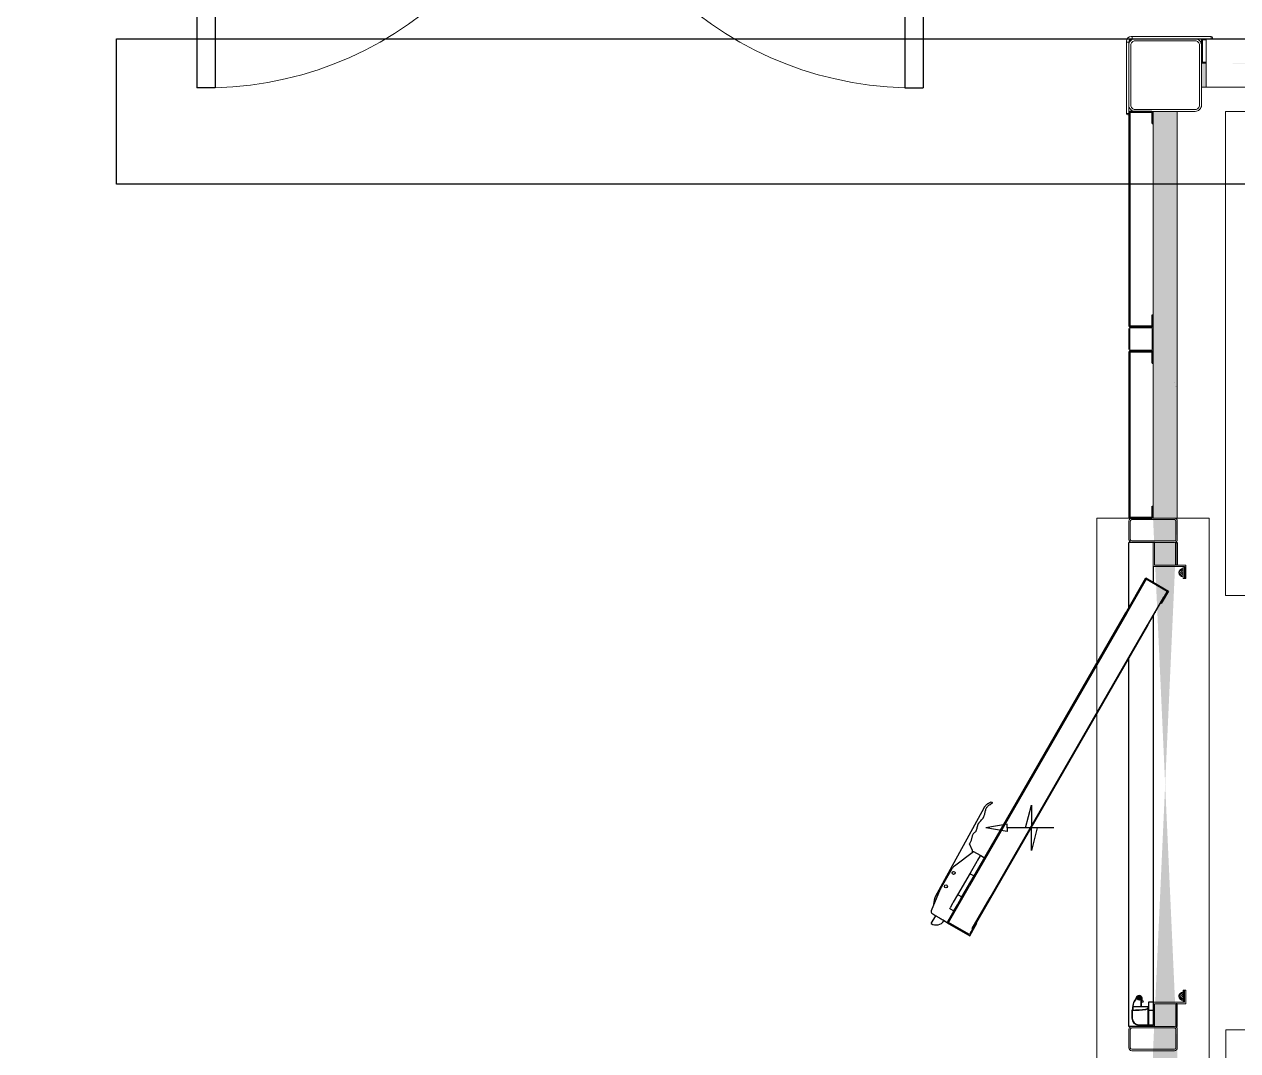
# Model space of a CAD drawing. Extents: x 758840 to 1108724, y -102573 to 143521.
# Drawn here: x 791906 to 794413, y 71593 to 73713 of the extents above; entities that cross this region are included whole.
import ezdxf
from ezdxf.xclip import XClip

# ---------------------------------------------------------------- set-up
doc = ezdxf.new("R2010")
doc.units = 0
doc.header["$LTSCALE"] = 1000
doc.header["$MEASUREMENT"] = 0
doc.linetypes.add('DASHDOT', pattern=[1, 0.5, -0.25, 0, -0.25])
for name, color, linetype in [('02电气-设备', 255, 'Continuous'), ('02电气-设备基础', 252, 'Continuous'), ('DOOR_FIRE', 4, 'Continuous'), ('DX', 3, 'DASHDOT'), ('HATCH', 4, 'Continuous'), ('空调标注', 3, 'Continuous'), ('钢盖板', 6, 'Continuous')]:
    doc.layers.add(name, color=color, linetype=linetype)
doc.layers.add('细实线', color=3, linetype='Continuous', lineweight=5)

# ---------------------------------------------------------------- blocks, each defined once
blk = doc.blocks.new('dfgfdgdf')
at = {"lineweight": 15}
h = blk.add_hatch(dxfattribs=at)
h.set_pattern_fill('ANSI35', color=2, scale=0.9)
h.set_pattern_definition([(45, (0, 0), (-4.041115254, 4.041115254), []), (45, (4.041, 0), (-4.041115254, 4.041115254), [7.14375, -1.42875, 0, -1.42875])])
h.paths.add_polyline_path([(1999348.3, 678429.3), (1999331.3, 678429.3, 1)])
blk.add_line((1999352.3, 678432.3), (1999327.3, 678432.3))
at = {"color": 0, "lineweight": 15}
for p, q in [((1999352.3, 678432.3), (1999327.3, 678432.3)), ((1999327.3, 678432.3), (1999327.3, 678429.3)), ((1999327.3, 678429.3), (1999352.3, 678429.3)), ((1999352.3, 678432.3), (1999352.3, 678429.3))]:
    blk.add_line(p, q, dxfattribs=at)
blk.add_arc((1999339.8, 678429.3), 8.49, 180, 360, dxfattribs=at)
blk = doc.blocks.new('BD4-PAL0101-LVPM-01')
at = {"ltscale": 5}
h = blk.add_hatch(dxfattribs=at)
h.set_pattern_fill('隔热材料01', color=8, scale=80, angle=45)
h.set_pattern_definition([(315, (1.005, 48.483), (28.28427125, 28.28427125), [4.0142, -35.9858]), (315, (-20.185, 27.293), (28.28427125, 28.28427125), [4.0142, -35.9858]), (135, (13.44, 22.53), (-28.28427125, -28.28427125), [4.0142, -35.9858]), (135, (5.767, 14.858), (-28.28427125, -28.28427125), [4.0142, -35.9858]), (225, (28.298, 28.298), (28.28427125, -28.28427125), [40.0194, 0.0194]), (180, (18.983, 21.822), (-28.2842, 28.2842), [3.4144, -53.1542]), (161.56505, (43.853, 50.106), (-28.284169758, 28.28429741), [2.244, -87.1988]), (161.56505, (15.569, 21.822), (-28.284169758, 28.28429741), [2.244, -87.1988]), (198.43495, (51.525, 51.525), (-28.28429741, 28.28416976), [4.488, -84.9548]), (198.43495, (23.24, 23.24), (-28.28429741, 28.28416976), [4.488, -84.9548]), (108.43495, (38.886, 53.654), (-28.28429741, 28.284169758), [21.3712, -68.0716]), (108.43495, (10.602, 25.37), (-28.28429741, 28.284169758), [21.3712, -68.0716]), (161.56505, (29.29, 76.767), (-28.284169758, 28.28429741), [2.244, -87.1988]), (161.56505, (1.005, 48.483), (-28.284169758, 28.28429741), [2.244, -87.1988]), (180, (-1.124, 49.192), (-28.2842, 28.2842), [3.4144, -53.1542]), (198.43495, (23.746, 77.476), (-28.28429741, 28.28416976), [4.488, -84.9548]), (198.43495, (-4.538, 49.192), (-28.28429741, 28.28416976), [4.488, -84.9548]), (90, (-20.894, 29.422), (-28.2842, 28.2842), [3.4144, -53.1542]), (108.43495, (8.1, 55.577), (-28.28429741, 28.284169758), [2.244, -87.1988]), (108.43495, (-20.185, 27.293), (-28.28429741, 28.284169758), [2.244, -87.1988]), (71.56505, (7.39, 61.12), (-28.28416976, 28.28429741), [4.488, -84.9548]), (71.56505, (-20.894, 32.836), (-28.28416976, 28.28429741), [4.488, -84.9548]), (161.56505, (31.212, 45.98), (-28.284169758, 28.28429741), [21.3712, -68.0716]), (161.56505, (2.928, 17.696), (-28.284169758, 28.28429741), [21.3712, -68.0716]), (90, (6.476, 9.315), (-28.2842, 28.2842), [3.4144, -53.1542]), (108.43495, (34.76, 41.013), (-28.28429741, 28.284169758), [2.244, -87.1988]), (108.43495, (6.476, 12.729), (-28.28429741, 28.284169758), [2.244, -87.1988]), (71.56505, (33.34, 33.34), (-28.28416976, 28.28429741), [4.488, -84.9548]), (71.56505, (5.057, 5.057), (-28.28416976, 28.28429741), [4.488, -84.9548])])
edge = h.paths.add_edge_path()
edge.add_line((8308313.1, -4135711.1), (8308313.1, -4135761.1))
edge.add_line((8308323.1, -4135761.1), (8308323.1, -4135711.1))
edge.add_line((8308543.1, -4135711.1), (8309359, -4135711.1))
edge.add_line((8309359, -4135761.1), (8308543.1, -4135761.1))
edge.add_line((8309459, -4135711.1), (8311223.1, -4135711.1))
edge.add_line((8311223.1, -4135761.1), (8309459, -4135761.1))
edge.add_line((8312873.1, -4135711.1), (8318069.1, -4135711.1))
edge.add_line((8318069.1, -4135761.1), (8312873.1, -4135761.1))
edge.add_line((8318169.1, -4135711.1), (8321719.1, -4135711.1))
edge.add_line((8321719.1, -4135761.1), (8318169.1, -4135761.1))
edge = h.paths.add_edge_path()
edge.add_line((8318069.1, -4135711.1), (8318069.1, -4135761.1))
edge.add_line((8318169.1, -4135761.1), (8318169.1, -4135711.1))
edge.add_line((8312873.1, -4135761.1), (8312873.1, -4135711.1))
edge.add_line((8311223.1, -4135711.1), (8311223.1, -4135761.1))
edge.add_line((8308543.1, -4135761.1), (8308543.1, -4135711.1))
edge.add_line((8321719.1, -4135711.1), (8321719.1, -4135761.1))
h = blk.add_hatch(dxfattribs=at)
h.set_pattern_fill('隔热材料01', color=8, scale=80, angle=225)
h.set_pattern_definition([(135, (16630031.106, -8273860.668), (-28.28427125, -28.28427125), [4.0142, -35.9858]), (135, (16630052.296, -8273839.48), (-28.28427125, -28.28427125), [4.0142, -35.9858]), (315, (16630018.67, -8273834.717), (28.28427125, 28.28427125), [4.0142, -35.9858]), (315, (16630026.344, -8273827.043), (28.28427125, 28.28427125), [4.0142, -35.9858]), (45, (16630003.813, -8273840.483), (-28.28427125, 28.28427125), [40.0194, 0.0194]), (360, (16630013.128, -8273834.007), (28.2842, -28.2842), [3.4144, -53.1542]), (341.56505, (16629988.258, -8273862.291), (28.284169758, -28.28429741), [2.244, -87.1988]), (341.56505, (16630016.542, -8273834.007), (28.284169758, -28.28429741), [2.244, -87.1988]), (18.43495, (16629980.586, -8273863.71), (28.28429741, -28.28416976), [4.488, -84.9548]), (18.43495, (16630008.87, -8273835.426), (28.28429741, -28.28416976), [4.488, -84.9548]), (288.43495, (16629993.225, -8273865.84), (28.28429741, -28.284169758), [21.3712, -68.0716]), (288.43495, (16630021.51, -8273837.555), (28.28429741, -28.284169758), [21.3712, -68.0716]), (341.56505, (16630002.822, -8273888.952), (28.284169758, -28.28429741), [2.244, -87.1988]), (341.56505, (16630031.106, -8273860.668), (28.284169758, -28.28429741), [2.244, -87.1988]), (360, (16630033.235, -8273861.377), (28.2842, -28.2842), [3.4144, -53.1542]), (18.43495, (16630008.365, -8273889.66), (28.28429741, -28.28416976), [4.488, -84.9548]), (18.43495, (16630036.65, -8273861.377), (28.28429741, -28.28416976), [4.488, -84.9548]), (270, (16630053.005, -8273841.607), (28.2842, -28.2842), [3.4144, -53.1542]), (288.43495, (16630024.011, -8273867.762), (28.28429741, -28.284169758), [2.244, -87.1988]), (288.43495, (16630052.296, -8273839.478), (28.28429741, -28.284169758), [2.244, -87.1988]), (251.56505, (16630024.72, -8273873.306), (28.28416976, -28.28429741), [4.488, -84.9548]), (251.56505, (16630053.005, -8273845.02), (28.28416976, -28.28429741), [4.488, -84.9548]), (341.56505, (16630000.899, -8273858.166), (28.284169758, -28.28429741), [21.3712, -68.0716]), (341.56505, (16630029.183, -8273829.882), (28.284169758, -28.28429741), [21.3712, -68.0716]), (270, (16630025.635, -8273821.5), (28.2842, -28.2842), [3.4144, -53.1542]), (288.43495, (16629997.35, -8273853.199), (28.28429741, -28.284169758), [2.244, -87.1988]), (288.43495, (16630025.635, -8273824.914), (28.28429741, -28.284169758), [2.244, -87.1988]), (251.56505, (16629998.77, -8273845.527), (28.28416976, -28.28429741), [4.488, -84.9548]), (251.56505, (16630027.054, -8273817.242), (28.28416976, -28.28429741), [4.488, -84.9548])])
edge = h.paths.add_edge_path()
edge.add_line((8308263.1, -4137751.1), (8308263.1, -4138701.1))
edge.add_line((8308213.1, -4138701.1), (8308213.1, -4137751.1))
edge.add_line((8308263.1, -4136651.1), (8308263.1, -4135811.1))
edge.add_line((8308213.1, -4135811.1), (8308213.1, -4136651.1))
at = {"layer": 'HATCH'}
h = blk.add_hatch(dxfattribs=at)
h.set_pattern_fill('ANSI32', color=256, angle=180)
h.set_pattern_definition([(225, (11320714.677, -3154396.859), (6.73519209, -6.73519209), []), (225, (11320710.187, -3154396.859), (6.73519209, -6.73519209), [])])
h.paths.add_polyline_path([(8308242.4, -4136802.4), (8308199.1, -4136777.4), (8308155.4, -4136853.1), (8308153.4, -4136852.7), (8308198.4, -4136774.7), (8308245.2, -4136801.7), (8308230.2, -4136827.6), (8308228.4, -4136826.6), (8308235.4, -4136814.5)])
h = blk.add_hatch(dxfattribs=at)
h.set_pattern_fill('ISO02W100', color=256, scale=0.5, angle=270)
h.set_pattern_definition([(270, (11320714.6773, -3154396.8589), (2.5, -5e-16), [6, -1.5])])
h.paths.add_polyline_path([(8308235.4, -4136814.5), (8308228.4, -4136826.6), (8308198.4, -4136878.7), (8308197.5, -4136878.2), (8308234.6, -4136814)])
h = blk.add_hatch(dxfattribs=at)
h.set_pattern_fill('ANSI32', color=256, angle=240)
h.set_pattern_definition([(285, (8603550.961, -3074401.694), (9.200443495, 2.465251405), []), (285, (8603548.716, -3074405.582), (9.200443495, 2.465251405), [])])
h.paths.add_polyline_path([(8307833.6, -4137511.1), (8307790.3, -4137486.1), (8307834, -4137410.4), (8307832.6, -4137408.8), (8307787.6, -4137486.8), (8307834.3, -4137513.8), (8307849.3, -4137487.8), (8307847.6, -4137486.8), (8307840.6, -4137499)])
h = blk.add_hatch(dxfattribs=at)
h.set_pattern_fill('ISO02W100', color=256, scale=0.5, angle=330)
h.set_pattern_definition([(330, (8603550.9606, -3074401.6936), (1.25, 2.1650635095), [6, -1.5])])
h.paths.add_polyline_path([(8307840.6, -4137499), (8307847.6, -4137486.8), (8307877.6, -4137434.8), (8307876.8, -4137434.3), (8307839.7, -4137498.5)])
at = {"linetype": 'ByBlock', "lineweight": 15}
for p, q in [((8308333.1, -4135656.1), (8308168.1, -4135656.1)), ((8308170.1, -4135661.1), (8308170.1, -4135656.1)), ((8308333.1, -4135661.1), (8308333.1, -4135656.1)), ((8308158.1, -4135666.1), (8308158.1, -4135815.1)), ((8308163.1, -4135668.1), (8308158.1, -4135668.1)), ((8308313.1, -4135761.1), (8308313.1, -4135661.1)), ((8308323.1, -4135661.1), (8308543.1, -4135661.1)), ((8308323.1, -4135761.1), (8308323.1, -4135661.1)), ((8308543.1, -4135761.1), (8308323.1, -4135761.1)), ((8308158.1, -4135815.1), (8308163.1, -4135815.1)), ((8308263.1, -4136651.1), (8308163.1, -4136651.1))]:
    blk.add_line(p, q, dxfattribs=at)
at = {"linetype": 'Continuous', "lineweight": 15}
for p, q in [((8308313.1, -4135663.3), (8308313.1, -4135708.9)), ((8308315.1, -4135663.3), (8308315.1, -4135708.9)), ((8308323.1, -4135661.1), (8308315.3, -4135661.1)), ((8308323.1, -4135663.1), (8308315.3, -4135663.1)), ((8308315.3, -4135709.1), (8308323.1, -4135709.1)), ((8308315.3, -4135711.1), (8308323.1, -4135711.1)), ((8308214.2, -4136292.1), (8308214.2, -4136292.1)), ((8308262.3, -4136358.7), (8308262.3, -4136358.7)), ((8308257.6, -4136371.3), (8308257.6, -4136371.3)), ((8308259.4, -4136379.3), (8308259.4, -4136379.3)), ((8308261.5, -4136379.8), (8308261.5, -4136379.8)), ((8308262.8, -4136605.7), (8308262.8, -4136605.7)), ((8308240.6, -4136650.6), (8308240.6, -4136650.6))]:
    blk.add_line(p, q, dxfattribs=at)
at = {"lineweight": 15}
for p, q in [((8308323.1, -4135661.1), (8308323.1, -4135663.1)), ((8308323.1, -4135709.1), (8308323.1, -4135711.1)), ((8308323.1, -4135711.1), (8308313.1, -4135711.1)), ((8308313.1, -4135711.1), (8308313.1, -4135761.1)), ((8308323.1, -4135761.1), (8308323.1, -4135711.1)), ((8308313.1, -4135761.1), (8308323.1, -4135761.1)), ((8308263.1, -4135811.1), (8308213.1, -4135811.1)), ((8308213.1, -4135811.1), (8308213.1, -4136651.1)), ((8308263.1, -4136651.1), (8308263.1, -4135811.1)), ((8308096.8, -4137845.6), (8308096.8, -4136651.1)), ((8308096.8, -4136651.1), (8308329.3, -4136651.1)), ((8308213.1, -4136651.1), (8308263.1, -4136651.1)), ((8308329.3, -4136651.1), (8308329.3, -4137845.6)), ((8308213, -4136701.1), (8308213, -4136751.1)), ((8308216, -4136701.1), (8308216, -4136748.1)), ((8308213, -4136751.1), (8308278, -4136751.1)), ((8308216, -4136748.1), (8308281, -4136748.1)), ((8308278, -4136751.1), (8308278, -4136776.1)), ((8308281, -4136776.1), (8308281, -4136748.1)), ((8308278, -4136776.1), (8308281, -4136776.1)), ((8308278, -4137651.1), (8308278, -4137626.1)), ((8308278, -4137626.1), (8308281, -4137626.1)), ((8308281, -4137626.1), (8308281, -4137654.1)), ((8308213, -4137701.1), (8308213, -4137651.1)), ((8308213, -4137651.1), (8308278, -4137651.1)), ((8308216, -4137701.1), (8308216, -4137654.1)), ((8308216, -4137654.1), (8308281, -4137654.1))]:
    blk.add_line(p, q, dxfattribs=at)
at = {"linetype": 'Continuous', "lineweight": 25}
for p, q in [((8308163.1, -4135813.3), (8308163.1, -4136253.9)), ((8308165.1, -4135813.3), (8308165.1, -4136253.9)), ((8308165.3, -4135811.1), (8308210.9, -4135811.1)), ((8308210.9, -4135811.1), (8308165.3, -4135811.1)), ((8308210.9, -4135813.1), (8308165.3, -4135813.1)), ((8308211.1, -4135836.1), (8308211.1, -4135813.3)), ((8308213.1, -4135836.1), (8308213.1, -4135813.3)), ((8308211.1, -4135836.1), (8308213.1, -4135836.1)), ((8308211.1, -4136253.9), (8308211.1, -4136231.1)), ((8308211.1, -4136231.1), (8308213.1, -4136231.1)), ((8308213.1, -4136253.9), (8308213.1, -4136231.1)), ((8308165.3, -4136254.1), (8308210.9, -4136254.1)), ((8308165.3, -4136256.1), (8308210.9, -4136256.1)), ((8308163.1, -4136308.3), (8308163.1, -4136648.9)), ((8308165.1, -4136308.3), (8308165.1, -4136648.9)), ((8308210.9, -4136306.1), (8308165.3, -4136306.1)), ((8308165.3, -4136306.1), (8308210.9, -4136306.1)), ((8308210.9, -4136308.1), (8308165.3, -4136308.1)), ((8308211.1, -4136331.1), (8308211.1, -4136308.3)), ((8308213.1, -4136331.1), (8308213.1, -4136308.3)), ((8308211.1, -4136331.1), (8308213.1, -4136331.1)), ((8308211.1, -4136648.9), (8308211.1, -4136626.1)), ((8308211.1, -4136626.1), (8308213.1, -4136626.1)), ((8308213.1, -4136648.9), (8308213.1, -4136626.1)), ((8308165.3, -4136649.1), (8308210.9, -4136649.1)), ((8308165.3, -4136651.1), (8308210.9, -4136651.1)), ((8307872.4, -4137240.6), (8307878.7, -4137236.9)), ((8307876.9, -4137242.7), (8307881.5, -4137238.4)), ((8307878.7, -4137236.9), (8307881.5, -4137238.4)), ((8307863.3, -4137250), (8307763.2, -4137433.5)), ((8307837.1, -4137317.2), (8307833.6, -4137323.6)), ((8307840.1, -4137337.7), (8307833.6, -4137323.6)), ((8307841.9, -4137340.1), (8307802.7, -4137369.8)), ((8307849, -4137360.3), (8307835.2, -4137384.2)), ((8307840, -4137340.3), (8307838.9, -4137342.3)), ((8307856.6, -4137347.9), (8307842.9, -4137340.6)), ((8307850.6, -4137357.7), (8307849, -4137360.3)), ((8307855.8, -4137348.5), (8307850.6, -4137357.7)), ((8307857.4, -4137347.9), (8307865.2, -4137352.4)), ((8307857.7, -4137365.3), (8307859.6, -4137362)), ((8307859.6, -4137362), (8307865.2, -4137352.4)), ((8307797.4, -4137375.7), (8307775.3, -4137414)), ((8307835.2, -4137384.2), (8307809.3, -4137429.3)), ((8307835.6, -4137385.6), (8307843.4, -4137390.1)), ((8307843.4, -4137390.1), (8307857.7, -4137365.3)), ((8307818.4, -4137433.4), (8307843.4, -4137390.1)), ((8307773.6, -4137417.4), (8307754.8, -4137462.4)), ((8307764.8, -4137430.6), (8307764.6, -4137430.5)), ((8307773, -4137415.1), (8307773.2, -4137415.2)), ((8307809.3, -4137429.3), (8307800.4, -4137444.6)), ((8307809, -4137449.6), (8307818.4, -4137433.4)), ((8307810.6, -4137428.9), (8307818.4, -4137433.4)), ((8307761.1, -4137439.9), (8307759, -4137452.3)), ((8307801.7, -4137462.4), (8307788.1, -4137486)), ((8307798.8, -4137447.3), (8307793.7, -4137456.3)), ((8307793.9, -4137457.9), (8307801.7, -4137462.4)), ((8307800.4, -4137444.6), (8307798.8, -4137447.3)), ((8307801.7, -4137462.4), (8307807.1, -4137452.9)), ((8307807.1, -4137452.9), (8307809, -4137449.6)), ((8307754.9, -4137488.5), (8307764.3, -4137472.3)), ((8307756.3, -4137467.3), (8307764.3, -4137472.3)), ((8307787.6, -4137486.8), (8307781.2, -4137482.9)), ((8307787.6, -4137486.8), (8307788, -4137486)), ((8307788, -4137486), (8307788.1, -4137486))]:
    blk.add_line(p, q, dxfattribs=at)
at = {"lineweight": -3}
for p, q in [((8308163, -4136836), (8308163, -4136701.1)), ((8308213, -4136701.1), (8308163.1, -4136701.1)), ((8308213, -4136751.1), (8308213, -4136783.1)), ((8308213, -4136851.4), (8308213, -4137651.1)), ((8308163, -4137701.1), (8308163, -4136940)), ((8308213, -4137701.1), (8308163, -4137701.1))]:
    blk.add_line(p, q, dxfattribs=at)
for p, q in [((8308216, -4136701.1), (8308213, -4136701.1)), ((8308153.4, -4136852.7), (8308198.4, -4136774.7)), ((8308199.1, -4136777.4), (8308155.4, -4136853.1)), ((8308198.4, -4136774.7), (8308245.2, -4136801.7)), ((8308242.4, -4136802.4), (8308199.1, -4136777.4)), ((8308228.4, -4136826.6), (8308242.4, -4136802.4)), ((8308245.2, -4136801.7), (8308230.2, -4136827.6)), ((8308230.2, -4136827.6), (8308228.4, -4136826.6)), ((8307832.6, -4137408.8), (8308157.1, -4136846.2)), ((8308158.8, -4136847.2), (8307834, -4137410.4)), ((8308153.4, -4136852.7), (8308155.4, -4136853.1)), ((8308153.4, -4136852.7), (8308155.4, -4136853.1)), ((8308202.1, -4136872.2), (8307840.6, -4137499)), ((8307876.8, -4137434.3), (8308201.3, -4136871.7)), ((8308197.5, -4136878.2), (8308198.4, -4136878.7)), ((8308197.5, -4136878.2), (8308198.4, -4136878.7)), ((8307949.9, -4137290.8), (8307961.9, -4137243.8)), ((8307961.9, -4137243.8), (8307961.9, -4137290.7)), ((8307911.9, -4137283.3), (8307867.5, -4137290.8)), ((8307911.9, -4137290.8), (8307911.9, -4137283.3)), ((8307911.9, -4137298.4), (8307867.5, -4137290.8)), ((8307911.9, -4137290.8), (8307911.9, -4137298.4)), ((8308007.9, -4137290.8), (8307911.9, -4137290.8)), ((8307961.9, -4137337.5), (8307961.9, -4137290.7)), ((8307973.9, -4137290.8), (8307961.9, -4137337.5)), ((8307865.2, -4137352.4), (8307787.6, -4137486.8)), ((8307832.6, -4137408.8), (8307787.6, -4137486.8)), ((8307790.3, -4137486.1), (8307834, -4137410.4)), ((8307832.6, -4137408.8), (8307834, -4137410.4)), ((8307876.8, -4137434.3), (8307877.6, -4137434.8)), ((8307787.6, -4137486.8), (8307834.3, -4137513.8)), ((8307833.6, -4137511.1), (8307790.3, -4137486.1)), ((8307847.6, -4137486.8), (8307833.6, -4137511.1)), ((8307834.3, -4137513.8), (8307849.3, -4137487.8)), ((8307849.3, -4137487.8), (8307847.6, -4137486.8)), ((8308214.5, -4137701.1), (8308213, -4137701.1))]:
    blk.add_line(p, q)
at = {"linetype": 'Continuous'}
for p, q in [((8308171.1, -4137667.1), (8308171.1, -4137660.2)), ((8308203.4, -4137660.2), (8308171.1, -4137660.2)), ((8308171.6, -4137660.5), (8308171.6, -4137667.1)), ((8308195.9, -4137660.7), (8308179.3, -4137660.7)), ((8308182.3, -4137640.7), (8308182, -4137640.3)), ((8308187.7, -4137643.7), (8308187.7, -4137660.2)), ((8308187.7, -4137643.7), (8308188.2, -4137643.7)), ((8308188.2, -4137643.7), (8308188.2, -4137660.7)), ((8308203, -4137698.1), (8308203, -4137662.8)), ((8308203.5, -4137662.8), (8308203, -4137662.8)), ((8308203.5, -4137651.6), (8308203.5, -4137697.5)), ((8308204, -4137651.1), (8308204, -4137697.8)), ((8308213, -4137651.1), (8308204, -4137651.1)), ((8308213, -4137651.1), (8308213, -4137698.1)), ((8308169.5, -4137667.6), (8308169.5, -4137684.1)), ((8308169.5, -4137667.6), (8308170, -4137667.6)), ((8308169.5, -4137684.1), (8308170, -4137684.1)), ((8308170, -4137667.1), (8308170, -4137667.6)), ((8308170, -4137667.6), (8308170, -4137684.1)), ((8308198.3, -4137665.8), (8308198.3, -4137665.3)), ((8308204, -4137667.4), (8308213, -4137667.4)), ((8308183.5, -4137698.1), (8308183.5, -4137697.6)), ((8308183.5, -4137697.6), (8308203.5, -4137697.6)), ((8308183.5, -4137698.1), (8308213, -4137698.1)), ((8308204, -4137698.1), (8308204, -4137697.8)), ((8308204, -4137697.8), (8308213, -4137697.8))]:
    blk.add_line(p, q, dxfattribs=at)
for points in [[(8308263, -4136701.1), (8308263, -4136748.1), (8308260.3, -4136748.1), (8308260.3, -4136701.1)], [(8308263, -4137701.1), (8308263, -4137654.1), (8308260.3, -4137654.1), (8308260.3, -4137701.1)]]:
    blk.add_lwpolyline(points, close=True)
for points in [[(8308198.4, -4136878.7), (8308235.4, -4136814.5), (8308234.6, -4136814), (8308197.5, -4136878.2)], [(8307877.6, -4137434.8), (8307840.6, -4137499), (8307839.7, -4137498.5), (8307876.8, -4137434.3)]]:
    blk.add_lwpolyline(points)
at = {"linetype": 'Continuous', "lineweight": 25, "flags": 128}
for points in [[(8307842.9, -4137340.6), (8307842.7, -4137340.5), (8307842.5, -4137340.4), (8307842.4, -4137340.3), (8307842.2, -4137340.2), (8307842.1, -4137340.2), (8307842, -4137340.1), (8307842, -4137340.1), (8307841.9, -4137340.1)], [(8307773, -4137415.1), (8307772.9, -4137415.2), (8307772.8, -4137415.6), (8307772.5, -4137416.1), (8307772.1, -4137416.8), (8307771.6, -4137417.6), (8307771.1, -4137418.6), (8307770.5, -4137419.7), (8307769.8, -4137420.9), (8307769.1, -4137422.2), (8307768.4, -4137423.5), (8307767.8, -4137424.7), (8307767.1, -4137425.9), (8307766.5, -4137427), (8307766, -4137428), (8307765.5, -4137428.9), (8307765.1, -4137429.6), (8307764.8, -4137430.1), (8307764.7, -4137430.4), (8307764.6, -4137430.5), (8307764.6, -4137430.5)], [(8307764.3, -4137472.3), (8307764.4, -4137472.3), (8307764.7, -4137472.5), (8307765.2, -4137472.8), (8307765.9, -4137473.2), (8307766.8, -4137473.7), (8307767.8, -4137474.3), (8307769.1, -4137475), (8307770.4, -4137475.8), (8307772, -4137476.7), (8307773.7, -4137477.7), (8307775.5, -4137478.7), (8307777.4, -4137479.8), (8307779.4, -4137481), (8307781.5, -4137482.2), (8307783.6, -4137483.4), (8307785.8, -4137484.7), (8307788, -4137486)]]:
    blk.add_lwpolyline(points, dxfattribs=at)
at = {"linetype": 'Continuous', "lineweight": 25}
for centre in [(8307801.2, -4137383.8), (8307785.2, -4137411.6)]:
    blk.add_circle(centre, 3, dxfattribs=at)
at = {"linetype": 'Continuous'}
for radius in [3.25, 1.75]:
    blk.add_circle((8308184.1, -4137643.7), radius, dxfattribs=at)
blk.add_circle((8308190.6, -4137649.4), 1.99)
at = {"linetype": 'ByBlock', "lineweight": 15}
for centre, radius, start, end in [((8308168.1, -4135666.1), 10, 90, 180), ((8308333.1, -4135659.1), 3, 0, 90), ((8308170.1, -4135668.1), 7, 90, 180), ((8308161.1, -4135815.1), 3, 180, 270)]:
    blk.add_arc(centre, radius, start, end, dxfattribs=at)
at = {"linetype": 'Continuous', "lineweight": 15}
for centre, radius, start, end in [((8308315.3, -4135663.3), 2.2, 90, 180), ((8308315.3, -4135663.3), 0.2, 90, 180), ((8308315.3, -4135708.9), 2.2, 180, 270), ((8308315.3, -4135708.9), 0.2, 180, 270)]:
    blk.add_arc(centre, radius, start, end, dxfattribs=at)
at = {"linetype": 'Continuous', "lineweight": 25}
for centre, radius, start, end in [((8308165.3, -4135813.3), 2.2, 90, 180), ((8308165.3, -4135813.3), 0.2, 90, 180), ((8308210.9, -4135813.3), 2.2, 0, 90), ((8308210.9, -4135813.3), 0.2, 0, 90), ((8308165.3, -4136253.9), 2.2, 180, 270), ((8308165.3, -4136253.9), 0.2, 180, 270), ((8308210.9, -4136253.9), 0.2, 270, 0), ((8308210.9, -4136253.9), 2.2, 270, 0), ((8308165.3, -4136308.3), 2.2, 90, 180), ((8308165.3, -4136308.3), 0.2, 90, 180), ((8308210.9, -4136308.3), 2.2, 0, 90), ((8308210.9, -4136308.3), 0.2, 0, 90), ((8308165.3, -4136648.9), 2.2, 180, 270), ((8308165.3, -4136648.9), 0.2, 180, 270), ((8308210.9, -4136648.9), 0.2, 270, 0), ((8308210.9, -4136648.9), 2.2, 270, 0), ((8307885.2, -4137262.1), 25, 120.702, 135.1235), ((8307837.4, -4137338.9), 3, 331.8474, 24.634), ((8307814.7, -4137385.7), 20, 127.1075, 150.0001), ((8307836.1, -4137384.7), 1, 150.0065, 240.0065), ((8307801.3, -4137429), 30, 150.0001, 157.2533), ((8307810.1, -4137429.8), 1, 60.0065, 150.0065), ((8307758.5, -4137463.9), 4, 157.2533, 238.0001), ((8307780.9, -4137442.9), 20, 169.5888, 171.4888), ((8307764.9, -4137471.2), 20, 240.0001, 324.3049)]:
    blk.add_arc(centre, radius, start, end, dxfattribs=at)
at = {"linetype": 'Continuous'}
for centre, radius, start, end in [((8308184.1, -4137643.7), 6.5, 309.2333, 182.4727), ((8308184.1, -4137643.7), 6, 313.2104, 178.2217), ((8308194.7, -4137660.2), 23.6, 122.3917, 180), ((8308194.7, -4137660.2), 23.1, 122.3917, 180), ((8308184.2, -4137643.7), 4, 0, 122.3917), ((8308184.2, -4137643.7), 3.5, 0, 122.3917), ((8308197.5, -4137659.4), 6, 277.1027, 0), ((8308197.5, -4137659.4), 6.5, 277.1027, 327.7936), ((8308191.5, -4137659.3), 12, 353.3662, 353.8496), ((8308191.2, -4137659.2), 12.3, 351.9217, 353.361), ((8308204, -4137651.6), 0.5, 90, 180), ((8308170, -4137667.6), 0.5, 90.123, 180), ((8308183.5, -4137684.1), 14, 180, 270), ((8308169.5, -4137434.6), 232.4, 270.123, 277.1027), ((8308169.5, -4137434.6), 232.9, 270.123, 277.1027), ((8308183.5, -4137684.1), 13.5, 180, 270), ((8308197, -4137697.5), 6.52, 359.2898, 0.0002), ((8308204, -4137697.6), 0.5, 179.9693, 269.9693), ((8308200.7, -4137697.8), 3.26, 358.5804, 0.0011)]:
    blk.add_arc(centre, radius, start, end, dxfattribs=at)
at = {"linetype": 'Continuous', "lineweight": 25, "extrusion": (0, 0, -1)}
for centre, major_axis, ratio, start_param, end_param in [((8307856.7, -4137349), (-0.65, -1.13), 0.766044, 1.570796, 2.407056), ((8307856.7, -4137349), (-0.65, -1.13), 0.766044, 2.407056, 3.141593), ((8307794.5, -4137456.8), (-0.65, -1.12), 0.770402, 0, 1.570796)]:
    blk.add_ellipse(centre, major_axis=major_axis, ratio=ratio, start_param=start_param, end_param=end_param, dxfattribs=at)
at = {"linetype": 'Continuous', "lineweight": 25}
for points, knots in [([(8307867.5, -4137244.4), (8307867, -4137244.9), (8307866.2, -4137245.8), (8307865.2, -4137247), (8307864.5, -4137248), (8307864.1, -4137248.6), (8307863.8, -4137249.1), (8307863.7, -4137249.4), (8307863.5, -4137249.6), (8307863.5, -4137249.7), (8307863.4, -4137249.8), (8307863.4, -4137249.8), (8307863.4, -4137249.9), (8307863.3, -4137249.9), (8307863.3, -4137249.9), (8307863.3, -4137249.9), (8307863.3, -4137249.9), (8307863.3, -4137249.9), (8307863.3, -4137249.9), (8307863.3, -4137250), (8307863.3, -4137250), (8307863.3, -4137250)], [0, 0, 0, 0, 0.285647, 0.520422, 0.679606, 0.786579, 0.858077, 0.905671, 0.937287, 0.958261, 0.972173, 0.981413, 0.987557, 0.991654, 0.994395, 0.996239, 0.997498, 0.998734, 0.999252, 0.999693, 1, 1, 1, 1]), ([(8307864.9, -4137264), (8307865.1, -4137262.8), (8307865.7, -4137260.6), (8307866.4, -4137257.1), (8307867.3, -4137253.7), (8307868.4, -4137250.7), (8307869.9, -4137248.1), (8307871.7, -4137245.9), (8307874, -4137244.1), (8307875.9, -4137243.2), (8307876.9, -4137242.7)], [0, 0, 0, 0, 0.13747, 0.275749, 0.412596, 0.54685, 0.651576, 0.758535, 0.872548, 1, 1, 1, 1]), ([(8307848, -4137296.7), (8307848, -4137296.7), (8307848.5, -4137295.6), (8307849.3, -4137293.4), (8307850.1, -4137289.7), (8307850.8, -4137286.4), (8307851.7, -4137283.7), (8307852.5, -4137281.8), (8307853.6, -4137280.2), (8307855.1, -4137278.2), (8307857.4, -4137275.8), (8307860.2, -4137273), (8307861.8, -4137270.8), (8307862.4, -4137269.8)], [0, 0, 0, 0, 0.000002, 0.113086, 0.227962, 0.36482, 0.434206, 0.503485, 0.562184, 0.620942, 0.741073, 0.888612, 1, 1, 1, 1]), ([(8307862.4, -4137269.8), (8307862.4, -4137269.8), (8307862.4, -4137269.8), (8307862.4, -4137269.8), (8307862.5, -4137269.8), (8307862.6, -4137269.4), (8307863, -4137268.9), (8307863.2, -4137268.3), (8307863.4, -4137268)], [0, 0, 0, 0, 0.010373, 0.023976, 0.049157, 0.137104, 0.561008, 1, 1, 1, 1]), ([(8307863.4, -4137268), (8307863.6, -4137267.4), (8307864.2, -4137266.1), (8307864.6, -4137264.7), (8307864.9, -4137264)], [0, 0, 0, 0, 0.458562, 1, 1, 1, 1]), ([(8307845.7, -4137299.4), (8307844.9, -4137299.9), (8307843.4, -4137301.1), (8307841.5, -4137303.2), (8307840.1, -4137305.7), (8307839.2, -4137308.5), (8307838.6, -4137311.4), (8307838, -4137314.3), (8307837.4, -4137316.2), (8307837.1, -4137317.2)], [0, 0, 0, 0, 0.139985, 0.280152, 0.420261, 0.56011, 0.706673, 0.853191, 1, 1, 1, 1]), ([(8307845.7, -4137299.4), (8307846.2, -4137299), (8307846.8, -4137298.5), (8307847.4, -4137297.8), (8307847.6, -4137297.4), (8307847.8, -4137297.2), (8307847.9, -4137297), (8307847.9, -4137296.9), (8307848, -4137296.8), (8307848, -4137296.8), (8307848, -4137296.7), (8307848, -4137296.7), (8307848, -4137296.7), (8307848, -4137296.7), (8307848, -4137296.7)], [0, 0, 0, 0, 0.481251, 0.653153, 0.771122, 0.850158, 0.902214, 0.93624, 0.958507, 0.973197, 0.986566, 0.992393, 0.997095, 1, 1, 1, 1]), ([(8307763.2, -4137433.5), (8307763.2, -4137433.5), (8307763.2, -4137433.5), (8307763.2, -4137433.5), (8307763.2, -4137433.5), (8307763.2, -4137433.5), (8307763.1, -4137433.7), (8307762.7, -4137434.4), (8307762.2, -4137435.7), (8307761.6, -4137437.4), (8307761.3, -4137438.7), (8307761.2, -4137439.3)], [0, 0, 0, 0, 0.000472, 0.001102, 0.002314, 0.007063, 0.025853, 0.100787, 0.400751, 0.698075, 1, 1, 1, 1])]:
    blk.add_open_spline(points, degree=3, knots=knots, dxfattribs=at)
at = {"linetype": 'Continuous'}
for points, knots in [([(8308179.3, -4137660.5), (8308179.2, -4137660.5), (8308179.1, -4137660.5), (8308179, -4137660.4), (8308178.9, -4137660.4), (8308178.8, -4137660.3), (8308178.8, -4137660.3), (8308178.8, -4137660.2), (8308178.8, -4137660.2)], [0, 0, 0, 0, 0.318418, 0.601539, 0.722113, 0.826859, 0.917754, 1, 1, 1, 1]), ([(8308179.3, -4137660.7), (8308179.3, -4137660.7), (8308179.2, -4137660.7), (8308179.1, -4137660.7), (8308179, -4137660.7), (8308179, -4137660.7), (8308178.9, -4137660.7), (8308178.9, -4137660.7), (8308178.8, -4137660.7), (8308178.8, -4137660.7), (8308178.8, -4137660.6), (8308178.8, -4137660.6)], [0, 0, 0, 0, 0.193349, 0.37967, 0.551242, 0.701751, 0.82558, 0.91801, 0.975918, 0.991706, 1, 1, 1, 1]), ([(8308179.3, -4137660.2), (8308179.3, -4137660.2), (8308179.3, -4137660.2), (8308179.3, -4137660.2), (8308179.3, -4137660.2), (8308179.3, -4137660.2), (8308179.3, -4137660.3), (8308179.3, -4137660.3), (8308179.3, -4137660.3), (8308179.3, -4137660.4), (8308179.3, -4137660.4), (8308179.3, -4137660.5)], [0, 0, 0, 0, 0.004306, 0.017161, 0.038493, 0.068226, 0.152399, 0.268094, 0.413401, 0.585904, 1, 1, 1, 1]), ([(8308203, -4137662.8), (8308203.1, -4137662.7), (8308203.2, -4137662.1), (8308203.3, -4137661.4), (8308203.4, -4137661)], [0, 0, 0, 0, 0.25148, 1, 1, 1, 1]), ([(8308203.5, -4137667.2), (8308203.5, -4137667.2), (8308203.5, -4137667.2), (8308203.5, -4137667.3), (8308203.6, -4137667.3), (8308203.7, -4137667.4), (8308203.8, -4137667.4), (8308203.9, -4137667.4), (8308204, -4137667.4)], [0, 0, 0, 0, 0.080311, 0.16989, 0.274034, 0.394487, 0.679099, 1, 1, 1, 1]), ([(8308203.5, -4137697.5), (8308203.5, -4137697.5), (8308203.5, -4137697.6), (8308203.5, -4137697.6), (8308203.6, -4137697.7), (8308203.7, -4137697.7), (8308203.8, -4137697.7), (8308203.9, -4137697.8), (8308204, -4137697.8)], [0, 0, 0, 0, 0.080311, 0.16989, 0.274034, 0.394487, 0.679099, 1, 1, 1, 1]), ([(8308203.5, -4137697.6), (8308203.5, -4137697.7), (8308203.6, -4137697.7), (8308203.7, -4137697.8), (8308203.9, -4137697.8), (8308203.9, -4137697.8), (8308204, -4137697.8)], [0, 0, 0, 0, 0.389192, 0.527509, 0.678026, 1, 1, 1, 1])]:
    blk.add_open_spline(points, degree=3, knots=knots, dxfattribs=at)
at = {"layer": 'DX', "linetype": 'ByBlock', "lineweight": 13}
for points in [[(8308363.1, -4136811.1), (8308363.1, -4135811.1), (8309763.1, -4135811.1), (8309763.1, -4136811.1)], [(8308363.4, -4138707.6), (8308363.4, -4137707.6), (8309763.4, -4137707.6), (8309763.4, -4138707.6)]]:
    blk.add_lwpolyline(points, close=True, dxfattribs=at)
at = {"layer": '空调标注', "linetype": 'ByBlock', "lineweight": 15}
for p, q in [((8308336.1, -4135659.1), (8308336.1, -4135661.1)), ((8308163.1, -4135668.1), (8308163.1, -4135818.1)), ((8308170.1, -4135661.1), (8308336.1, -4135661.1)), ((8308161.1, -4135818.1), (8308163.1, -4135818.1))]:
    blk.add_line(p, q, dxfattribs=at)
at = {"layer": '细实线', "lineweight": 15}
for p, q in [((8308163.1, -4136260.1), (8308163.1, -4136302.1)), ((8308165.1, -4136260.1), (8308165.1, -4136302.1)), ((8308209.1, -4136256.1), (8308167.1, -4136256.1)), ((8308209.1, -4136258.1), (8308167.1, -4136258.1)), ((8308211.1, -4136302.1), (8308211.1, -4136260.1)), ((8308213.1, -4136302.1), (8308213.1, -4136260.1)), ((8308167.1, -4136304.1), (8308209.1, -4136304.1)), ((8308167.1, -4136306.1), (8308209.1, -4136306.1))]:
    blk.add_line(p, q, dxfattribs=at)
at = {"layer": '细实线', "linetype": 'ByBlock', "lineweight": 15}
for p, q in [((8308163.1, -4136657.1), (8308163.1, -4136695.1)), ((8308166.1, -4136657.1), (8308166.1, -4136695.1)), ((8308257.1, -4136651.1), (8308169.1, -4136651.1)), ((8308257.1, -4136654.1), (8308169.1, -4136654.1)), ((8308260.1, -4136695.1), (8308260.1, -4136657.1)), ((8308263.1, -4136695.1), (8308263.1, -4136657.1)), ((8308169.1, -4136698.1), (8308257.1, -4136698.1)), ((8308169.1, -4136701.1), (8308257.1, -4136701.1)), ((8308163.1, -4137707.1), (8308163.1, -4137745.1)), ((8308166.1, -4137707.1), (8308166.1, -4137745.1)), ((8308257.1, -4137701.1), (8308169.1, -4137701.1)), ((8308257.1, -4137704.1), (8308169.1, -4137704.1)), ((8308260.1, -4137745.1), (8308260.1, -4137707.1)), ((8308263.1, -4137745.1), (8308263.1, -4137707.1)), ((8308169.1, -4137748.1), (8308257.1, -4137748.1)), ((8308169.1, -4137751.1), (8308257.1, -4137751.1))]:
    blk.add_line(p, q, dxfattribs=at)
at = {"layer": '细实线', "lineweight": 15}
for points in [[(8308176.1, -4135811.1), (8308300.1, -4135811.1, 0.414214), (8308313.1, -4135798.1), (8308313.1, -4135674.1, 0.414214), (8308300.1, -4135661.1), (8308176.1, -4135661.1, 0.414214), (8308163.1, -4135674.1), (8308163.1, -4135798.1, 0.414214)], [(8308176.1, -4135807.1), (8308300.1, -4135807.1, 0.414214), (8308309.1, -4135798.1), (8308309.1, -4135674.1, 0.414214), (8308300.1, -4135665.1), (8308176.1, -4135665.1, 0.414214), (8308167.1, -4135674.1), (8308167.1, -4135798.1, 0.414214)]]:
    blk.add_lwpolyline(points, format="xyb", close=True, dxfattribs=at)
for centre, radius, start, end in [((8308167.1, -4136260.1), 4, 90, 180), ((8308167.1, -4136260.1), 2, 90, 180), ((8308209.1, -4136260.1), 4, 0, 90), ((8308209.1, -4136260.1), 2, 0, 90), ((8308167.1, -4136302.1), 4, 180, 270), ((8308167.1, -4136302.1), 2, 180, 270), ((8308209.1, -4136302.1), 4, 270, 0), ((8308209.1, -4136302.1), 2, 270, 0)]:
    blk.add_arc(centre, radius, start, end, dxfattribs=at)
at = {"layer": '细实线', "linetype": 'ByBlock', "lineweight": 15}
for centre, radius, start, end in [((8308169.1, -4136657.1), 6, 90, 180), ((8308169.1, -4136657.1), 3, 90, 180), ((8308257.1, -4136657.1), 6, 0, 90), ((8308257.1, -4136657.1), 3, 0, 90), ((8308169.1, -4136695.1), 6, 180, 270), ((8308169.1, -4136695.1), 3, 180, 270), ((8308257.1, -4136695.1), 6, 270, 0), ((8308257.1, -4136695.1), 3, 270, 0), ((8308169.1, -4137707.1), 6, 90, 180), ((8308169.1, -4137707.1), 3, 90, 180), ((8308257.1, -4137707.1), 6, 0, 90), ((8308257.1, -4137707.1), 3, 0, 90), ((8308169.1, -4137745.1), 6, 180, 270), ((8308169.1, -4137745.1), 3, 180, 270), ((8308257.1, -4137745.1), 6, 270, 0), ((8308257.1, -4137745.1), 3, 270, 0)]:
    blk.add_arc(centre, radius, start, end, dxfattribs=at)
at = {"lineweight": 15, "xscale": -1, "rotation": 270}
blk.add_blockref('dfgfdgdf', (7629845.7, -6136103.4), dxfattribs=at)
at = {"lineweight": 15, "rotation": 270}
blk.add_blockref('dfgfdgdf', (7629845.7, -2138298.8), dxfattribs=at)
blk = doc.blocks.new('A$C675A25EF')
at = {"layer": '钢盖板'}
h = blk.add_hatch(dxfattribs=at)
h.set_pattern_fill('ANSI31', color=8, scale=500)
h.set_pattern_definition([(45, (0, 0), (-561.266, 561.266), [])])
edge = h.paths.add_edge_path()
edge.add_line((17031.3, -23542), (-335.1, -23542))
edge.add_line((-335.1, -23542), (-335.1, -32435.9))
edge.add_line((-335.1, -32435.9), (364.9, -32435.9))
edge.add_line((364.9, -32435.9), (364.9, -24242))
edge.add_line((364.9, -24242), (17031.3, -24242))
blk = doc.blocks.new('$DorLib2D$00000002')
for p, q in [((-0.5, 0), (-0.5, 0.4875)), ((-0.475, 0.4875), (-0.5, 0.4875)), ((-0.475, 0), (-0.475, 0.4875)), ((0.475, 0), (0.475, 0.4875)), ((0.475, 0.4875), (0.5, 0.4875)), ((0.5, 0), (0.5, 0.4875)), ((-0.5, 0), (-0.475, 0)), ((0.5, 0), (0.475, 0))]:
    blk.add_line(p, q)
at = {"lineweight": 13}
for centre, start, end in [((-0.4875, 0), 0, 88.5307), ((0.4875, 0), 91.4693, 180)]:
    blk.add_arc(centre, 0.4875, start, end, dxfattribs=at)

msp = doc.modelspace()

# ---------------------------------------------------------------- linework, layer by layer
at = {"layer": '02电气-设备基础'}
msp.add_lwpolyline([(845796.74, 73382.53), (792096.74, 73382.53), (792096.74, 73682.53), (845796.74, 73682.53)], close=True, dxfattribs=at)

# ---------------------------------------------------------------- block references
at = {"layer": '02电气-设备'}
msp.add_blockref('BD4-PAL0101-LVPM-01', (-7513975.04, 4209343.63), dxfattribs=at)
at = {"layer": 'DOOR_FIRE', "xscale": 1500, "yscale": -1500, "zscale": 150}
msp.add_blockref('$DorLib2D$00000002', (793012.98, 74312.5), dxfattribs=at)
at = {"layer": '钢盖板', "color": 8}
ref = msp.add_blockref('A$C675A25EF', (789811.69, 45785.61), dxfattribs=dict(at, xscale=-1, rotation=180))
XClip(ref).set_block_clipping_path([(-928.670863559, -70942.9526504109), (122721.3291515426, 2298.0898296545)])

doc.saveas('drawing.dxf')
